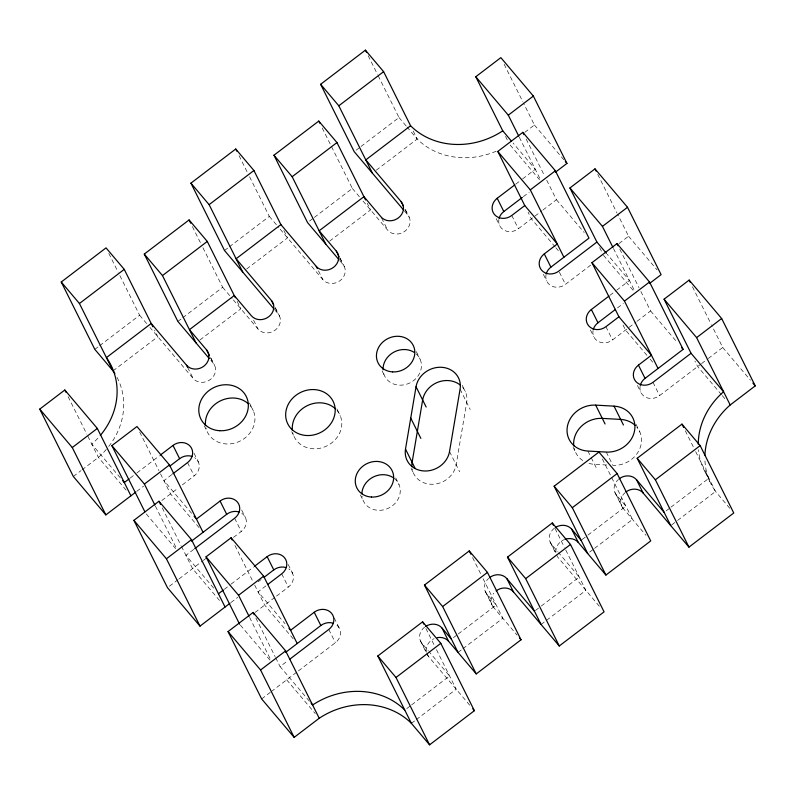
<?xml version="1.0" encoding="UTF-8"?>
<svg xmlns="http://www.w3.org/2000/svg" width="795" height="795" viewBox="0 0 795 795"><rect width="100%" height="100%" fill="white"/><g stroke="black" fill="none" stroke-linecap="round" stroke-linejoin="round"><path stroke-width="0.6" stroke-dasharray="3.98 2.98" d="M94.834 349.383L98.729 346.411M99.703 345.666L139.632 315.227L118.703 273.271M224.518 250.524L228.413 247.553M229.387 246.808L269.316 216.379L248.398 174.413M356.15 150.175L360.046 147.214M361.019 146.469L399.001 117.521L378.082 75.555M113.029 370.868L157.817 336.722L154.518 330.094M177.871 321.438L181.767 318.477M182.741 317.732L222.67 287.293L201.741 245.337M246.609 269.048L287.512 237.864L283.656 230.133M309.503 221.099L313.399 218.128M314.373 217.393L352.354 188.435L322.064 127.707M376.293 170.19L417.196 139.006A73.061 64.564 -26.5 0 0 496.319 151.159M199.962 339.962L240.855 308.788L236.999 301.057M329.647 241.114L370.54 209.93L367.24 203.301M73.339 476.483L81.05 470.6M82.014 469.865L98.391 457.383A73.061 64.564 -26.5 0 0 107.713 447.754M524.789 132.348L534.419 125.004L523.408 102.913M130.151 478.083L135.995 473.631M136.969 472.886L159.368 455.813M515.756 184.142L521.609 179.68M522.583 178.935L535.274 169.265L513.063 143.03M136.76 491.34L143.577 486.152M523.339 196.663L529.202 192.201M171.799 474.625L163.919 480.627L191.684 513.431M161.852 500.502L178.408 487.882M182.343 484.88L194.169 475.877A12.67 11.19 -26.5 0 0 194.686 457.672M498.863 219.46A12.67 11.19 -26.5 0 0 504.626 230.49A12.67 11.19 -26.5 0 0 518.38 228.731L541.981 210.745M542.945 210.009L556.44 199.724L546.533 179.839M193.732 549.405L185.931 555.347L213.696 588.141M169.415 586.243L178.09 579.625M179.054 578.889L202.288 561.181M203.262 560.445L206.183 558.209M233.452 537.43L241.243 531.487A12.67 11.19 -26.5 0 0 241.76 513.282M545.946 275.08A12.67 11.19 -26.5 0 0 551.7 286.101A12.67 11.19 -26.5 0 0 565.454 284.352L590.824 265.003M618.937 243.578L628.577 236.234L617.566 214.143M224.299 589.314L230.143 584.862M231.116 584.116L253.516 567.044M609.904 295.372L615.767 290.91M616.741 290.165L629.431 280.496L607.221 254.251M230.908 602.57L237.725 597.373M258.186 581.791L261.108 579.555M617.496 307.894L623.35 303.422M265.947 585.855L258.067 591.858L285.037 623.717M255.046 612.468L275.517 596.866M276.501 596.111L288.317 587.098A12.67 11.19 -26.5 0 0 288.843 568.902M593.02 330.69A12.67 11.19 -26.5 0 0 598.774 341.711A12.67 11.19 -26.5 0 0 612.528 339.962L636.139 321.965M637.103 321.23L650.588 310.944L639.577 288.863M309.434 701.25L280.088 666.578L287.879 660.635M261.644 698.934L270.31 692.326M271.274 691.59L297.409 671.666M298.383 670.93L335.391 642.718A12.67 11.19 -26.5 0 0 335.917 624.512M640.094 386.3A12.67 11.19 -26.5 0 0 645.848 397.331A12.67 11.19 -26.5 0 0 659.602 395.582L700.564 364.358M701.528 363.623L707.312 359.211M708.275 358.485L722.725 347.465L711.714 325.374M453.379 637.689L457.274 634.718M458.248 633.973L496.229 605.025L486.788 593.865A12.67 11.19 -26.5 0 1 488.687 578.333M582.089 539.567L586.958 535.86M587.932 535.115L625.913 506.167L616.473 495.017A12.67 11.19 -26.5 0 1 618.371 479.474M458.039 652.427L461.935 649.465M462.909 648.72L502.838 618.281L481.909 576.315M589.671 552.088L593.567 549.116M594.541 548.381L632.522 519.423L601.686 457.582M406.732 708.603L410.627 705.632M411.601 704.897L449.572 675.949L429.052 651.691M535.442 610.49L540.312 606.784M541.286 606.038L579.257 577.091L558.736 552.833M666.101 510.897L669.996 507.925M670.97 507.18L708.951 478.232A73.061 64.564 -26.5 0 1 698.477 449.702M411.393 723.351L415.288 720.379M416.262 719.644L456.191 689.205L435.262 647.239M541.077 624.492L585.875 590.347L564.947 548.381M671.735 524.899L676.605 521.182M677.579 520.437L715.56 491.489A73.061 64.564 -26.5 0 1 704.897 459.629M606.754 464.996L594.521 464.32A25.331 22.389 -26.5 0 1 588.32 463.187M534.419 125.004L563.774 159.676M628.577 236.234L657.127 269.962M722.725 347.465L750.49 380.258M510.161 145.038L539.507 179.71M556.44 199.724L584.206 232.518M603.514 255.334L633.655 290.94M650.588 310.944L677.559 342.804M721.462 394.678L697.672 366.565L694.909 361.039M722.257 395.612L725.428 399.358M555.178 246.937L531.378 218.824L528.079 212.195M555.973 247.871L558.348 250.683M646.951 355.355L625.536 330.054L622.227 323.416M650.121 359.102L654.086 363.782M399.001 117.521L406.116 125.928M406.911 126.862L417.196 139.006L412.784 130.171M729.8 508.313L715.56 491.489L694.631 449.523M404.605 211.212L407.755 214.918A12.67 11.19 -26.5 0 1 405.003 231.156A12.67 11.19 -26.5 0 1 387.702 230.202L361.844 199.654M352.354 188.435L361.049 198.72M616.473 495.017L623.081 508.273L645.967 535.313M339.793 260.661L342.903 264.347A12.67 11.19 -26.5 0 1 340.161 280.585A12.67 11.19 -26.5 0 1 322.859 279.631L279.602 228.523M554.373 528.198A12.67 11.19 -26.5 0 0 551.631 544.436L557.941 551.899M269.316 216.379L278.807 227.589M599.321 606.237L558.239 557.702A12.67 11.19 -26.5 0 1 556.699 555.218M274.921 310.07L278.061 313.777A12.67 11.19 -26.5 0 1 275.318 330.014A12.67 11.19 -26.5 0 1 258.017 329.06L232.945 299.447M222.67 287.293L232.16 298.513M486.788 593.865L493.397 607.132L517.078 635.106M210.884 360.443L213.219 363.206A12.67 11.19 -26.5 0 1 210.476 379.444A12.67 11.19 -26.5 0 1 193.175 378.49L149.907 327.381M424.689 627.056A12.67 11.19 -26.5 0 0 421.936 643.294L428.257 650.757M139.632 315.227L146.747 323.644M427.014 654.076A12.67 11.19 -26.5 0 0 428.555 656.561L470.421 706.02M199.088 527.622L170.528 493.894L159.517 471.803M293.236 638.852L264.685 605.124L253.665 583.023M120.343 477.855L91.783 444.117A73.061 64.564 -26.5 0 0 99.534 436.356M126.157 490.177L98.391 457.383L87.38 435.282M146.26 513.928L175.615 548.6M219.519 600.464L192.549 568.604L181.528 546.513M240.418 625.158L270.558 660.764M286.697 679.834L315.257 713.572M692.445 286.727L711.167 324.271M597.741 174.393L617.009 213.04M619.762 249.103L639.031 287.76M613.462 248.477L634.937 291.546M599.659 247.603L601.865 252.015M504.139 64.266L522.862 101.81M685.28 430.751L694.085 448.42M704.927 471.713L711.535 484.97M652.993 382.316L659.602 395.582M526.161 138.986L544.327 175.427M519.314 137.247L540.789 180.316M637.461 385.505L640.76 392.134M605.919 326.705L612.528 339.962M505.511 136.372L507.707 140.794M590.377 329.895L593.686 336.524M636.03 424.321L639.886 432.063M559.392 272.198L565.454 284.352M543.303 274.275L546.612 280.903M511.761 215.475L518.38 228.731M496.229 218.665L499.538 225.293M606.267 452.077L612.875 465.333A25.331 22.389 -26.5 0 0 637.878 452.405A25.331 22.389 -26.5 0 0 636.805 427.094M614.933 492.522L621.541 505.789M587.912 451.063L590.665 456.588M591.222 457.691L597.313 469.925M573.076 447.247L575.272 451.669M368.165 55.68L377.526 74.452M405.44 209.671L409.296 217.403M404.993 209.393L407.755 214.918M555.039 528.506L564.4 547.278M551.631 544.436L555.486 552.177M550.09 541.952L555.596 553.002M381.64 218.049L387.702 230.202M462.183 385.307L465.492 391.945M460.086 389.182L470.203 409.475M416.312 351.628L420.167 359.36M449.533 451.52L459.659 471.823M340.041 257.997L344.454 266.832M339.604 257.719L342.903 264.347M382.117 370.927L384.323 375.339M472.558 557.543L481.363 575.212M485.238 591.381L491.857 604.647M318.457 270.797L322.859 279.631M411.104 468.424L413.311 472.846M239.037 155.641L247.841 173.31M395.701 477.884L399.001 484.513M336.861 408.868L340.171 415.497M275.199 307.427L279.611 316.261M275.309 308.251L278.061 313.777M360.393 494.977L363.146 500.492M425.901 628.467L434.716 646.136M421.936 643.294L426.349 652.139M426.895 653.242L428.555 656.561M420.396 640.81L426.458 652.963M253.615 320.216L258.017 329.06M192.38 226.565L201.195 244.224M291.705 431.695L293.902 436.117M249.451 402.956L253.307 410.697M210.904 357.959L214.759 365.69M210.466 357.68L213.219 363.206M334.178 617.914L339.684 628.964M328.782 629.461L335.391 642.718M288.197 564.51L292.61 573.354M187.67 367.439L193.175 378.49M281.708 573.841L288.317 587.098M204.295 425.792L207.048 431.317M241.67 510.002L245.526 517.734M108.796 253.396L118.157 272.168M234.634 518.231L241.243 531.487M194.05 453.279L198.452 462.124M234.952 545.489L253.118 581.92M187.55 462.611L194.169 475.877M255.871 617.993L275.13 656.64M275.686 657.743L280.088 666.578M249.57 617.367L270.489 659.333M139.701 432.053L158.96 470.69M162.26 507.866L180.982 545.41M155.423 506.137L176.341 548.103M68.112 396.645L86.824 434.179M250.226 405.718A25.331 22.389 -26.5 0 1 240.249 440.996A25.331 22.389 -26.5 0 1 205.945 427.968M337.08 410.528A25.331 22.389 -26.5 0 1 327.103 445.806A25.331 22.389 -26.5 0 1 292.798 432.768M582.815 460.563A25.331 22.389 -26.5 0 1 574.169 448.32M394.111 478.292A19.637 17.351 -26.5 0 1 389.679 507.578A19.637 17.351 -26.5 0 1 361.983 496.1M462.72 387.463A22.797 20.153 -26.5 0 1 466.695 402.439L456.151 464.787A22.797 20.153 -26.5 0 1 434.12 484.175A22.797 20.153 -26.5 0 1 412.108 468.792M555.944 552.376A12.67 11.19 -26.5 0 1 563.824 539.775M493.397 607.132A12.67 11.19 -26.5 0 1 493.794 593.159M623.081 508.273A12.67 11.19 -26.5 0 1 624.989 492.731M426.259 651.234A12.67 11.19 -26.5 0 1 434.14 638.633M117.044 377.387A73.061 64.564 -26.5 0 1 108.468 446.81M416.173 353.874A19.637 17.351 -26.5 0 1 410.28 382.733A19.637 17.351 -26.5 0 1 383.15 370.947"/><path stroke-width="1.19" d="M405.5 449.096L416.043 386.748A22.797 20.153 -26.5 0 1 441.553 367.29A22.797 20.153 -26.5 0 1 460.086 389.182L449.533 451.52A22.797 20.153 -26.5 0 1 424.023 470.978A22.797 20.153 -26.5 0 1 405.5 449.096L415.109 468.384M114.858 373.6A73.061 64.564 -26.5 0 0 113.029 370.868L94.834 349.383L61.245 282.016L106.043 247.871L124.239 269.366L152.859 326.775M274.136 309.136L224.518 250.524L190.929 183.158L235.727 149.013L253.923 170.508L280.893 224.607L316.251 266.375L317.354 268.581M403.82 210.278L354.202 151.666L320.623 84.3L365.412 50.155L383.607 71.649L410.588 125.749A73.061 64.564 -26.5 0 0 502.758 130.847L511.483 141.152M113.029 370.868L79.44 303.511L124.239 269.366M209.323 358.605L177.871 321.438L144.283 254.082L189.081 219.937L207.276 241.432L235.35 297.737M242.714 272.019L209.125 204.653L253.923 170.508M339.008 259.746L307.556 222.59L273.967 155.224L318.765 121.079L336.961 142.573L365.581 199.982M372.398 173.161L338.809 105.795L383.607 71.649M196.067 342.933L162.478 275.577L207.276 241.432M325.751 244.075L292.163 176.719L336.961 142.573M280.893 224.607L236.105 258.753L271.453 300.52L273.659 304.942M410.588 125.749L365.789 159.894L401.137 201.662L403.343 206.084M135.786 492.085L105.854 514.902L73.339 476.483L39.75 409.117L64.812 390.017L97.328 428.435L130.917 495.802M502.758 130.847L475.778 76.747L500.84 57.638L533.356 96.066L566.944 163.422L555.377 172.237M105.854 514.902L72.275 447.535L97.328 428.435M518.757 136.144L508.303 115.166L533.356 96.066M144.919 511.891L111.886 445.627L136.949 426.527L169.464 464.946L203.053 532.312M649.535 283.467L661.102 274.653L627.513 207.286L594.988 168.868L569.936 187.968L596.906 242.077L558.845 271.085A12.67 11.19 -26.5 0 1 541.544 270.131A12.67 11.19 -26.5 0 1 544.287 253.893L557.295 243.986L524.77 205.557L497.799 151.457L522.852 132.358L555.377 170.776L588.966 238.142L550.895 267.15A12.67 11.19 -26.5 0 0 546.155 274.076M129.178 478.828L124.308 482.535L122.718 480.667M160.342 455.068L173.002 445.419A12.67 11.19 -26.5 0 1 190.303 446.373A12.67 11.19 -26.5 0 1 187.55 462.611L172.783 473.87M524.77 205.557L511.761 215.475A12.67 11.19 -26.5 0 1 494.46 214.521A12.67 11.19 -26.5 0 1 497.213 198.283L514.782 184.887M154.866 505.034L144.412 484.056L169.464 464.946M563.903 257.242L530.315 189.876L555.377 170.776M169.872 466.099L179.61 458.675A12.67 11.19 -26.5 0 1 191.933 456.36M499.081 218.466A12.67 11.19 -26.5 0 1 503.821 211.54L522.365 197.408M229.934 603.316L200.012 626.132L167.487 587.714L133.898 520.347L158.96 501.248L191.486 539.666L225.064 607.032M194.705 548.669L234.634 518.231A12.67 11.19 -26.5 0 0 237.377 501.993A12.67 11.19 -26.5 0 0 220.076 501.029L196.445 519.056L194.06 516.243M200.012 626.132L166.423 558.766L191.486 539.666M612.915 247.374L602.451 226.396L627.513 207.286M191.486 541.127L226.684 514.295A12.67 11.19 -26.5 0 1 239.007 511.98M239.623 624.224L206.034 556.858L231.097 537.758L263.622 576.176L297.201 643.543M704.917 455.157A73.061 64.564 -26.5 0 1 730.188 404.983L755.25 385.883L721.661 318.517L689.146 280.098L664.083 299.198L691.054 353.298L652.993 382.316A12.67 11.19 -26.5 0 1 635.692 381.361A12.67 11.19 -26.5 0 1 638.445 365.124L651.443 355.206L618.927 316.788L591.947 262.688L617.009 243.588L649.525 282.006L683.114 349.373L645.053 378.38A12.67 11.19 -26.5 0 0 640.313 385.307M218.456 593.766L223.325 590.059M254.489 566.298L267.15 556.649A12.67 11.19 -26.5 0 1 284.451 557.603A12.67 11.19 -26.5 0 1 281.708 573.841L267.915 584.355M618.927 316.788L605.919 326.705A12.67 11.19 -26.5 0 1 588.618 325.751A12.67 11.19 -26.5 0 1 591.361 309.513L608.93 296.118M249.024 616.264L238.56 595.276L263.622 576.176M658.051 368.473L624.472 301.106L649.525 282.006M264.029 577.329L273.768 569.906A12.67 11.19 -26.5 0 1 286.081 567.59M593.229 329.696A12.67 11.19 -26.5 0 1 597.979 322.77L615.539 309.374M319.222 718.253L294.16 737.363L261.644 698.934L228.056 631.578L253.118 612.478L285.634 650.896L319.222 718.253A73.061 64.564 -26.5 0 1 411.393 723.351L429.588 744.845L474.377 710.7L440.798 643.334L422.602 621.839L377.804 655.994L411.393 723.351M289.827 659.154L328.782 629.461A12.67 11.19 -26.5 0 0 331.525 613.223A12.67 11.19 -26.5 0 0 314.224 612.259L290.592 630.276L289.002 628.408M294.16 737.363L260.581 669.996L285.634 650.896M730.188 404.983L696.609 337.617L721.661 318.517M285.634 652.357L320.842 625.526A12.67 11.19 -26.5 0 1 333.155 623.201M458.039 652.427L424.46 585.07L469.249 550.925L487.444 572.41L521.033 639.776L476.235 673.922L448.599 641.277L441.99 628.02A12.67 11.19 -26.5 0 0 425.583 626.43M587.724 553.568L554.145 486.212L598.933 452.067L617.129 473.562L650.717 540.918L605.919 575.063L578.283 542.419L571.675 529.162A12.67 11.19 -26.5 0 0 555.278 527.572M476.235 673.922L442.646 606.565L487.444 572.41M541.077 624.492L507.488 557.136L552.287 522.981L570.482 544.476L604.071 611.842L559.273 645.987L513.441 591.848L506.832 578.591A12.67 11.19 -26.5 0 0 489.531 577.627M605.919 575.063L572.33 507.707L617.129 473.562M670.761 525.634L637.183 458.278L681.971 424.132L700.166 445.617L733.755 512.984L688.957 547.129L643.125 492.989L636.517 479.733A12.67 11.19 -26.5 0 0 619.216 478.779M429.588 744.845L395.999 677.479L440.798 643.334M559.273 645.987L525.684 578.621L570.482 544.476M688.957 547.129L655.368 479.773L700.166 445.617M595.684 405.132L614.028 406.146A25.331 22.389 -26.5 0 1 634.609 430.463A25.331 22.389 -26.5 0 1 606.267 452.077L587.912 451.063A25.331 22.389 -26.5 0 1 567.332 426.746A25.331 22.389 -26.5 0 1 595.684 405.132L605.084 423.993M565.354 161.544L566.944 163.422M752.875 383.071L755.25 385.883M475.778 76.747L508.303 115.166M569.936 187.968L602.451 226.396M664.083 299.198L696.609 337.617M596.906 242.077L606.426 253.317M691.054 353.298L723.579 391.726A73.061 64.564 -26.5 0 0 698.258 444.137M681.524 347.495L683.114 349.373M497.799 151.457L530.315 189.876M591.947 262.688L624.472 301.106M320.623 84.3L338.809 105.795M637.183 458.278L655.368 479.773M636.517 479.733L664.153 512.378M273.967 155.224L292.163 176.719M554.145 486.212L572.33 507.707M339.048 256.616L336.295 251.091L319.133 230.818L363.931 196.673L381.093 216.946A12.67 11.19 -26.5 0 0 398.394 217.9A12.67 11.19 -26.5 0 0 401.137 201.662M571.675 529.162L581.115 540.312M190.929 183.158L209.125 204.653M507.488 557.136L525.684 578.621M506.832 578.591L534.469 611.236M519.443 637.908L521.033 639.776M144.283 254.082L162.478 275.577M424.46 585.07L442.646 606.565M209.363 355.474L206.611 349.949L189.448 329.677L234.247 295.531L251.409 315.804A12.67 11.19 -26.5 0 0 268.71 316.758A12.67 11.19 -26.5 0 0 271.453 300.52M441.99 628.02L451.431 639.17M187.67 367.439L186.567 365.233L151.209 323.466L106.411 357.611A73.061 64.564 -26.5 0 1 100.319 435.431M472.796 708.832L474.377 710.7M61.245 282.016L79.44 303.511M377.804 655.994L395.999 677.479M111.886 445.627L144.412 484.056M206.034 556.858L238.56 595.276M311.024 703.118L312.614 704.996A73.061 64.564 -26.5 0 1 404.784 710.094M39.75 409.117L72.275 447.535M133.898 520.347L166.423 558.766M228.056 631.578L260.581 669.996M689.146 280.098L690.249 282.305M594.988 168.868L596.091 171.074M617.009 243.588L618.113 245.794M681.971 424.132L683.62 427.442M522.852 132.358L523.955 134.564M638.445 365.124L645.053 378.38M591.361 309.513L597.979 322.77M544.287 253.893L550.895 267.15M614.028 406.146L623.439 425.007M497.213 198.283L503.821 211.54M365.412 50.155L366.515 52.361M552.287 522.981L553.39 525.197M318.765 121.079L319.868 123.285M416.043 386.748L426.16 407.04M410.737 418.091L420.853 438.383M469.249 550.925L470.898 554.234M235.727 149.013L236.831 151.219M422.602 621.839L423.705 624.055M189.081 219.937L190.73 223.246M314.224 612.259L320.842 625.526M267.15 556.649L273.768 569.906M220.076 501.029L226.684 514.295M231.097 537.758L232.2 539.964M173.002 445.419L179.61 458.675M253.118 612.478L254.211 614.684M158.96 501.248L160.61 504.557M64.812 390.017L65.905 392.223M205.537 425.643A25.331 22.389 -26.5 0 1 220.116 401.008A25.331 22.389 -26.5 0 1 248.596 404.009M292.401 430.443A25.331 22.389 -26.5 0 1 306.969 405.808A25.331 22.389 -26.5 0 1 335.45 408.809M573.771 445.995A25.331 22.389 -26.5 0 1 602.292 418.389L620.647 419.412A25.331 22.389 -26.5 0 1 635.175 425.375M361.884 493.794A19.637 17.351 -26.5 0 1 373.044 477.129A19.637 17.351 -26.5 0 1 393.167 477.616M460.444 385.217A22.797 20.153 -26.5 0 0 437.787 382.256A22.797 20.153 -26.5 0 0 422.652 400.004L412.108 462.352A22.797 20.153 -26.5 0 0 411.86 466.685M496.14 590.894A12.67 11.19 -26.5 0 1 513.441 591.848M564.847 539.368A12.67 11.19 -26.5 0 1 578.283 542.419M437.29 637.65A12.67 11.19 -26.5 0 1 448.599 641.277M625.824 492.035A12.67 11.19 -26.5 0 1 643.125 492.989M383.061 369.804A19.637 17.351 -26.5 0 1 393.644 352.274A19.637 17.351 -26.5 0 1 414.334 352.463M336.295 251.091A12.67 11.19 -26.5 0 1 333.552 267.329A12.67 11.19 -26.5 0 1 316.251 266.375M206.611 349.949A12.67 11.19 -26.5 0 1 203.868 366.187A12.67 11.19 -26.5 0 1 186.567 365.233M371.454 497.044A19.637 17.351 -26.5 0 0 392.392 471.256A19.637 17.351 -26.5 0 0 359.549 469.438A19.637 17.351 -26.5 0 0 371.454 497.044M392.621 371.891A19.637 17.351 -26.5 0 0 413.559 346.103A19.637 17.351 -26.5 0 0 380.716 344.285A19.637 17.351 -26.5 0 0 392.621 371.891M306.542 435.511A25.331 22.389 -26.5 0 0 333.552 402.23A25.331 22.389 -26.5 0 0 291.179 399.895A25.331 22.389 -26.5 0 0 306.542 435.511M219.678 430.711A25.331 22.389 -26.5 0 0 246.698 397.43A25.331 22.389 -26.5 0 0 204.315 395.095A25.331 22.389 -26.5 0 0 219.678 430.711"/></g></svg>
